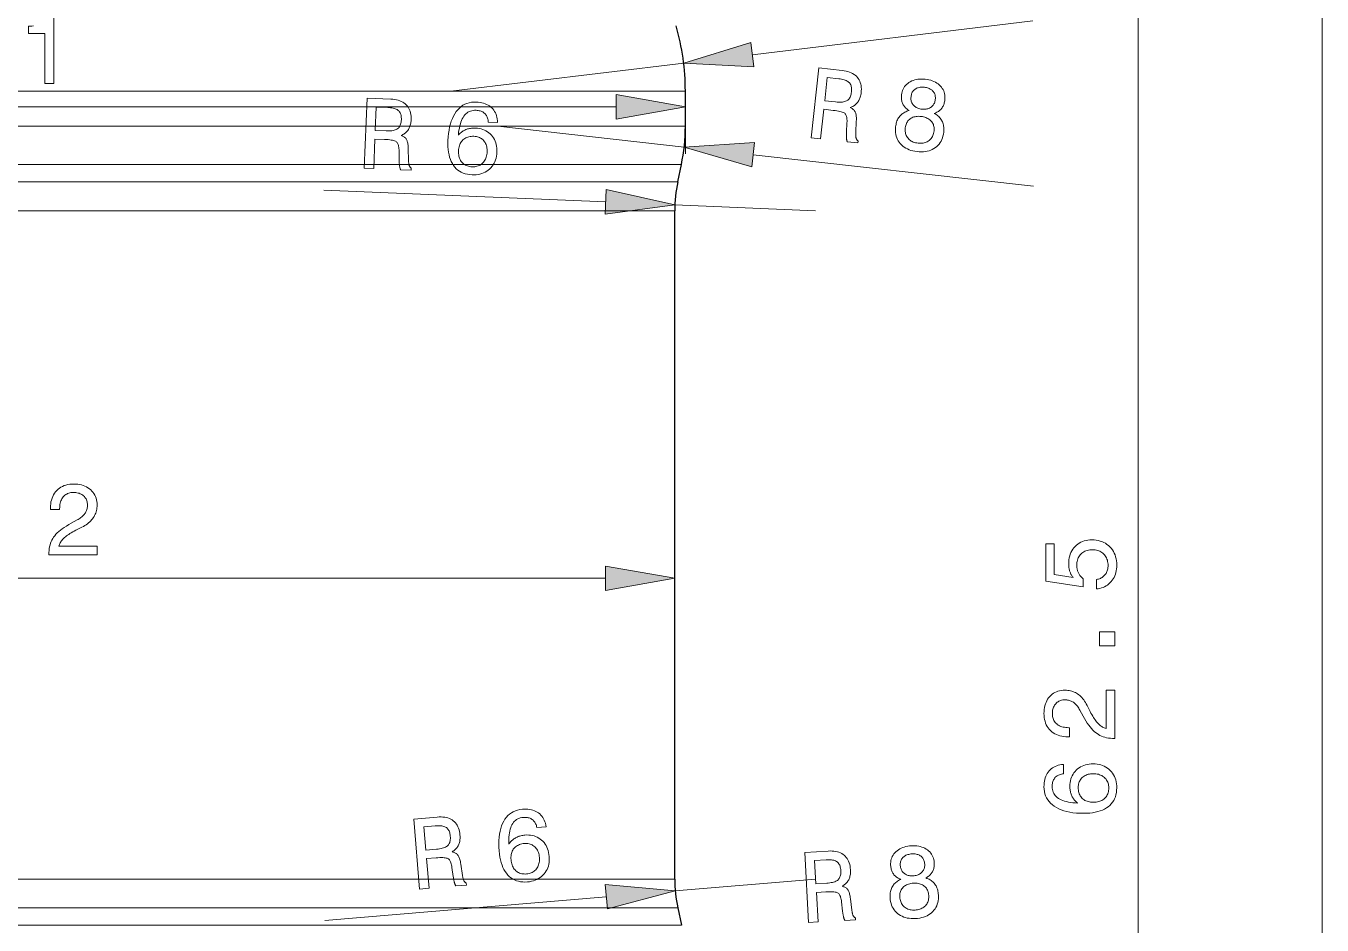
# Model space of a CAD drawing. Extents: x 0 to 297, y 0 to 532.
# Drawn here: x 120.7 to 176, y 147.3 to 185.7 of the extents above; entities that cross this region are included whole.
import ezdxf

# ---------------------------------------------------------------- set-up
doc = ezdxf.new("R2010")
doc.units = 0

msp = doc.modelspace()

# ---------------------------------------------------------------- linework, layer by layer
at = {"color": 7, "lineweight": 13}
for p, q in [((176.049, 129.662), (176.049, 274.247)), ((168.203, 129.662), (168.203, 186.247)), ((148.884, 182.908), (98.51, 182.908)), ((83.739, 182.234), (145.93, 182.234)), ((148.884, 181.408), (98.51, 181.408)), ((148.715, 179.77), (98.591, 179.77)), ((148.561, 179.036), (98.665, 179.036)), ((148.434, 177.808), (98.725, 177.808)), ((84.189, 162.132), (145.48, 162.132)), ((148.434, 149.308), (98.725, 149.308)), ((148.561, 148.079), (98.665, 148.079)), ((148.715, 147.345), (98.591, 147.345))]:
    msp.add_line(p, q, dxfattribs=at)
at = {"color": 7, "lineweight": 13, "ltscale": 0.301139}
for p, q in [((151.745, 184.459), (163.704, 185.902)), ((151.771, 180.19), (163.742, 178.851)), ((145.488, 178.183), (133.453, 178.689)), ((145.512, 148.553), (133.509, 147.537))]:
    msp.add_line(p, q, dxfattribs=at)
at = {"color": 7, "lineweight": 13, "ltscale": 0.25}
msp.add_line((138.884, 182.908), (148.812, 184.105), dxfattribs=at)
at = {"color": 7, "lineweight": 13, "ltscale": 0.066847}
msp.add_line((148.884, 182.908), (148.884, 180.234), dxfattribs=at)
at = {"color": 7, "lineweight": 30, "ltscale": 0.0375}
msp.add_line((148.884, 181.408), (148.884, 182.908), dxfattribs=at)
at = {"color": 7, "lineweight": 13, "ltscale": 0.2}
msp.add_line((140.884, 181.408), (148.835, 180.519), dxfattribs=at)
at = {"color": 7, "lineweight": 30, "ltscale": 0.01875}
for p, q in [((148.561, 179.036), (148.715, 179.77)), ((148.561, 148.079), (148.715, 147.345))]:
    msp.add_line(p, q, dxfattribs=at)
at = {"color": 7, "lineweight": 30}
msp.add_line((148.434, 149.308), (148.434, 177.808), dxfattribs=at)
at = {"color": 7, "lineweight": 13, "ltscale": 0.15}
for p, q in [((154.434, 177.808), (148.439, 178.059)), ((154.434, 149.308), (148.456, 148.802))]:
    msp.add_line(p, q, dxfattribs=at)
at = {"color": 7, "lineweight": 13}
msp.add_lwpolyline([(121.945, 186.253), (121.945, 183.234), (121.553, 183.234), (121.553, 185.367), (120.853, 185.367), (120.853, 185.673), (120.928, 185.676), (120.999, 185.681), (121.066, 185.688)], dxfattribs=at)
for points in [[(151.683, 184.976), (148.812, 184.105), (151.808, 183.942)], [(154.25, 180.919), (154.583, 183.896), (155.578, 183.785), (155.664, 183.773), (155.745, 183.758), (155.821, 183.738), (155.893, 183.715), (155.96, 183.687), (156.022, 183.656), (156.08, 183.621), (156.133, 183.583), (156.181, 183.54), (156.224, 183.493), (156.263, 183.443), (156.297, 183.389), (156.325, 183.332), (156.349, 183.272), (156.367, 183.208), (156.381, 183.14), (156.389, 183.069), (156.393, 182.995), (156.391, 182.917), (156.384, 182.836), (156.378, 182.788), (156.37, 182.741), (156.36, 182.696), (156.348, 182.654), (156.334, 182.612), (156.319, 182.573), (156.301, 182.535), (156.282, 182.499), (156.261, 182.465), (156.238, 182.432), (156.214, 182.401), (156.187, 182.372), (156.159, 182.345), (156.13, 182.32), (156.098, 182.296), (156.065, 182.274), (156.03, 182.254), (155.993, 182.236), (155.955, 182.22), (155.915, 182.205), (155.945, 182.191), (155.974, 182.176), (156.001, 182.16), (156.025, 182.142), (156.048, 182.124), (156.069, 182.105), (156.087, 182.085), (156.104, 182.064), (156.119, 182.042), (156.132, 182.019), (156.143, 181.993), (156.152, 181.965), (156.161, 181.933), (156.167, 181.899), (156.173, 181.861), (156.177, 181.819), (156.179, 181.775), (156.18, 181.727), (156.18, 181.676), (156.178, 181.622), (156.156, 181.135), (156.155, 181.104), (156.154, 181.074), (156.154, 181.047), (156.155, 181.021), (156.156, 180.997), (156.157, 180.974), (156.16, 180.953), (156.162, 180.934), (156.166, 180.916), (156.17, 180.9), (156.174, 180.885), (156.18, 180.87), (156.186, 180.856), (156.193, 180.843), (156.2, 180.831), (156.209, 180.819), (156.218, 180.808), (156.228, 180.797), (156.238, 180.788), (156.25, 180.778), (156.24, 180.697), (155.79, 180.747), (155.785, 180.758), (155.781, 180.769), (155.777, 180.782), (155.773, 180.796), (155.77, 180.81), (155.767, 180.826), (155.764, 180.842), (155.762, 180.859), (155.76, 180.878), (155.758, 180.897), (155.756, 180.917), (155.755, 180.939), (155.755, 180.962), (155.754, 180.986), (155.754, 181.012), (155.754, 181.039), (155.754, 181.067), (155.755, 181.097), (155.756, 181.128), (155.758, 181.16), (155.78, 181.548), (155.782, 181.604), (155.782, 181.657), (155.78, 181.706), (155.775, 181.751), (155.768, 181.792), (155.76, 181.83), (155.749, 181.863), (155.736, 181.893), (155.72, 181.919), (155.703, 181.94), (155.681, 181.96), (155.653, 181.978), (155.618, 181.995), (155.577, 182.011), (155.53, 182.027), (155.476, 182.041), (155.416, 182.054), (155.35, 182.065), (155.277, 182.076), (155.197, 182.086), (154.789, 182.132), (154.648, 180.875)], [(155.426, 183.433), (154.94, 183.487), (154.829, 182.496), (155.288, 182.445), (155.356, 182.439), (155.42, 182.435), (155.48, 182.434), (155.536, 182.436), (155.589, 182.441), (155.637, 182.448), (155.681, 182.458), (155.721, 182.471), (155.757, 182.487), (155.789, 182.506), (155.818, 182.527), (155.845, 182.552), (155.869, 182.581), (155.891, 182.612), (155.91, 182.647), (155.927, 182.686), (155.942, 182.728), (155.954, 182.773), (155.963, 182.822), (155.971, 182.874), (155.975, 182.925), (155.976, 182.974), (155.974, 183.02), (155.97, 183.063), (155.962, 183.104), (155.951, 183.142), (155.937, 183.177), (155.92, 183.21), (155.9, 183.24), (155.877, 183.267), (155.85, 183.292), (155.819, 183.315), (155.784, 183.336), (155.745, 183.356), (155.702, 183.373), (155.655, 183.389), (155.604, 183.403), (155.549, 183.415), (155.49, 183.425)], [(158.43, 182.077), (158.394, 182.1), (158.359, 182.124), (158.327, 182.149), (158.297, 182.175), (158.269, 182.202), (158.244, 182.231), (158.22, 182.26), (158.199, 182.291), (158.179, 182.322), (158.162, 182.355), (158.147, 182.389), (158.134, 182.424), (158.123, 182.46), (158.114, 182.497), (158.107, 182.536), (158.103, 182.576), (158.1, 182.617), (158.1, 182.659), (158.102, 182.702), (158.106, 182.747), (158.116, 182.814), (158.131, 182.877), (158.151, 182.938), (158.175, 182.995), (158.205, 183.05), (158.239, 183.101), (158.278, 183.149), (158.322, 183.193), (158.371, 183.235), (158.425, 183.274), (158.482, 183.308), (158.542, 183.338), (158.605, 183.364), (158.67, 183.385), (158.738, 183.401), (158.809, 183.412), (158.882, 183.419), (158.958, 183.422), (159.037, 183.419), (159.118, 183.412), (159.199, 183.401), (159.277, 183.386), (159.35, 183.367), (159.42, 183.344), (159.487, 183.317), (159.55, 183.286), (159.609, 183.252), (159.664, 183.213), (159.716, 183.17), (159.764, 183.124), (159.807, 183.074), (159.845, 183.023), (159.878, 182.97), (159.905, 182.914), (159.927, 182.857), (159.944, 182.798), (159.955, 182.736), (159.961, 182.673), (159.961, 182.608), (159.956, 182.54), (159.95, 182.495), (159.942, 182.452), (159.933, 182.411), (159.922, 182.371), (159.908, 182.333), (159.894, 182.296), (159.877, 182.262), (159.859, 182.229), (159.839, 182.197), (159.817, 182.168), (159.793, 182.14), (159.768, 182.113), (159.74, 182.088), (159.711, 182.065), (159.679, 182.043), (159.646, 182.023), (159.611, 182.004), (159.574, 181.987), (159.535, 181.972), (159.494, 181.958), (159.54, 181.933), (159.583, 181.906), (159.623, 181.878), (159.661, 181.848), (159.696, 181.817), (159.729, 181.783), (159.759, 181.749), (159.786, 181.712), (159.81, 181.673), (159.832, 181.633), (159.852, 181.592), (159.868, 181.549), (159.882, 181.504), (159.894, 181.458), (159.902, 181.411), (159.908, 181.362), (159.911, 181.312), (159.912, 181.26), (159.91, 181.207), (159.905, 181.152), (159.893, 181.068), (159.875, 180.989), (159.853, 180.913), (159.825, 180.841), (159.792, 180.774), (159.754, 180.711), (159.711, 180.651), (159.663, 180.596), (159.609, 180.545), (159.551, 180.498), (159.488, 180.456), (159.421, 180.419), (159.352, 180.388), (159.279, 180.363), (159.203, 180.343), (159.124, 180.329), (159.041, 180.32), (158.955, 180.316), (158.866, 180.319), (158.773, 180.326), (158.681, 180.339), (158.593, 180.357), (158.51, 180.379), (158.432, 180.406), (158.357, 180.438), (158.288, 180.474), (158.222, 180.515), (158.162, 180.56), (158.105, 180.611), (158.054, 180.666), (158.007, 180.724), (157.966, 180.786), (157.931, 180.85), (157.903, 180.918), (157.88, 180.988), (157.863, 181.061), (157.851, 181.137), (157.846, 181.216), (157.847, 181.297), (157.854, 181.382), (157.861, 181.436), (157.871, 181.488), (157.883, 181.539), (157.897, 181.587), (157.913, 181.633), (157.932, 181.678), (157.953, 181.72), (157.977, 181.76), (158.002, 181.799), (158.031, 181.835), (158.061, 181.869), (158.093, 181.901), (158.128, 181.931), (158.164, 181.958), (158.203, 181.984), (158.244, 182.007), (158.288, 182.028), (158.333, 182.046), (158.38, 182.063)], [(158.511, 182.668), (158.508, 182.626), (158.507, 182.585), (158.51, 182.546), (158.516, 182.508), (158.525, 182.471), (158.536, 182.436), (158.551, 182.402), (158.569, 182.37), (158.59, 182.338), (158.614, 182.309), (158.64, 182.281), (158.669, 182.255), (158.7, 182.232), (158.733, 182.211), (158.768, 182.193), (158.805, 182.177), (158.844, 182.163), (158.886, 182.152), (158.93, 182.143), (158.975, 182.137), (159.022, 182.133), (159.067, 182.132), (159.11, 182.133), (159.152, 182.138), (159.192, 182.145), (159.23, 182.155), (159.267, 182.168), (159.302, 182.184), (159.336, 182.203), (159.368, 182.224), (159.398, 182.248), (159.425, 182.274), (159.45, 182.302), (159.472, 182.331), (159.491, 182.363), (159.508, 182.397), (159.522, 182.433), (159.533, 182.47), (159.542, 182.51), (159.548, 182.552), (159.551, 182.594), (159.552, 182.634), (159.549, 182.673), (159.543, 182.711), (159.535, 182.747), (159.523, 182.781), (159.509, 182.814), (159.491, 182.845), (159.471, 182.875), (159.447, 182.904), (159.421, 182.93), (159.393, 182.954), (159.362, 182.977), (159.329, 182.996), (159.293, 183.014), (159.255, 183.029), (159.215, 183.043), (159.172, 183.054), (159.127, 183.062), (159.08, 183.069), (159.032, 183.073), (158.987, 183.074), (158.943, 183.073), (158.901, 183.069), (158.861, 183.062), (158.823, 183.053), (158.786, 183.041), (158.751, 183.026), (158.718, 183.009), (158.687, 182.989), (158.658, 182.966), (158.631, 182.942), (158.607, 182.915), (158.586, 182.886), (158.567, 182.855), (158.55, 182.822), (158.537, 182.787), (158.526, 182.749), (158.517, 182.71)], [(135.186, 179.617), (135.312, 182.61), (136.312, 182.568), (136.399, 182.562), (136.481, 182.552), (136.558, 182.538), (136.631, 182.52), (136.7, 182.497), (136.764, 182.47), (136.824, 182.439), (136.879, 182.404), (136.931, 182.365), (136.977, 182.322), (137.019, 182.274), (137.057, 182.223), (137.089, 182.168), (137.117, 182.109), (137.14, 182.046), (137.158, 181.98), (137.171, 181.91), (137.18, 181.836), (137.183, 181.758), (137.182, 181.677), (137.179, 181.628), (137.174, 181.581), (137.167, 181.536), (137.159, 181.492), (137.148, 181.45), (137.135, 181.41), (137.12, 181.371), (137.104, 181.334), (137.085, 181.298), (137.065, 181.264), (137.042, 181.231), (137.018, 181.201), (136.992, 181.172), (136.964, 181.144), (136.934, 181.118), (136.903, 181.094), (136.869, 181.072), (136.834, 181.051), (136.797, 181.032), (136.758, 181.015), (136.789, 181.003), (136.819, 180.99), (136.847, 180.976), (136.872, 180.96), (136.896, 180.944), (136.918, 180.926), (136.938, 180.907), (136.956, 180.887), (136.973, 180.866), (136.987, 180.844), (137, 180.82), (137.011, 180.792), (137.022, 180.761), (137.031, 180.727), (137.039, 180.689), (137.046, 180.648), (137.052, 180.604), (137.056, 180.557), (137.059, 180.506), (137.061, 180.452), (137.072, 179.964), (137.073, 179.933), (137.075, 179.904), (137.077, 179.876), (137.079, 179.85), (137.082, 179.826), (137.085, 179.804), (137.089, 179.783), (137.093, 179.764), (137.098, 179.746), (137.103, 179.73), (137.108, 179.716), (137.115, 179.702), (137.122, 179.689), (137.129, 179.676), (137.138, 179.664), (137.147, 179.653), (137.157, 179.642), (137.167, 179.632), (137.179, 179.623), (137.191, 179.615), (137.187, 179.533), (136.734, 179.552), (136.729, 179.562), (136.724, 179.574), (136.719, 179.586), (136.714, 179.599), (136.71, 179.613), (136.706, 179.629), (136.702, 179.645), (136.699, 179.662), (136.695, 179.68), (136.692, 179.699), (136.689, 179.719), (136.687, 179.741), (136.684, 179.764), (136.682, 179.788), (136.68, 179.814), (136.678, 179.84), (136.677, 179.869), (136.675, 179.898), (136.674, 179.929), (136.674, 179.962), (136.669, 180.35), (136.667, 180.407), (136.663, 180.459), (136.657, 180.508), (136.65, 180.553), (136.64, 180.593), (136.629, 180.63), (136.616, 180.663), (136.601, 180.691), (136.584, 180.716), (136.565, 180.736), (136.542, 180.754), (136.512, 180.77), (136.477, 180.785), (136.435, 180.798), (136.386, 180.81), (136.332, 180.82), (136.271, 180.829), (136.204, 180.837), (136.13, 180.842), (136.05, 180.846), (135.639, 180.864), (135.586, 179.6)], [(145.93, 181.713), (148.884, 182.234), (145.93, 182.755)], [(136.185, 182.206), (135.697, 182.227), (135.655, 181.23), (136.116, 181.211), (136.184, 181.209), (136.249, 181.21), (136.309, 181.213), (136.364, 181.219), (136.416, 181.227), (136.463, 181.238), (136.507, 181.251), (136.546, 181.267), (136.581, 181.285), (136.612, 181.306), (136.639, 181.33), (136.664, 181.357), (136.686, 181.386), (136.706, 181.42), (136.723, 181.456), (136.737, 181.496), (136.748, 181.538), (136.757, 181.584), (136.763, 181.633), (136.767, 181.686), (136.768, 181.737), (136.766, 181.786), (136.761, 181.832), (136.753, 181.875), (136.742, 181.915), (136.729, 181.952), (136.712, 181.986), (136.693, 182.018), (136.671, 182.046), (136.646, 182.072), (136.618, 182.095), (136.585, 182.116), (136.549, 182.134), (136.509, 182.151), (136.465, 182.166), (136.417, 182.178), (136.365, 182.188), (136.309, 182.196), (136.249, 182.202)], [(140.871, 181.568), (140.475, 181.585), (140.471, 181.631), (140.465, 181.675), (140.456, 181.716), (140.445, 181.756), (140.432, 181.793), (140.416, 181.829), (140.397, 181.862), (140.377, 181.893), (140.353, 181.922), (140.328, 181.949), (140.3, 181.973), (140.27, 181.996), (140.238, 182.016), (140.204, 182.033), (140.167, 182.048), (140.128, 182.061), (140.087, 182.071), (140.044, 182.079), (139.999, 182.085), (139.952, 182.088), (139.888, 182.088), (139.826, 182.082), (139.768, 182.071), (139.712, 182.055), (139.659, 182.033), (139.609, 182.005), (139.562, 181.972), (139.517, 181.933), (139.476, 181.889), (139.437, 181.84), (139.401, 181.784), (139.368, 181.723), (139.337, 181.657), (139.31, 181.584), (139.284, 181.506), (139.262, 181.423), (139.242, 181.333), (139.225, 181.238), (139.21, 181.137), (139.198, 181.031), (139.226, 181.061), (139.254, 181.09), (139.283, 181.118), (139.313, 181.143), (139.345, 181.168), (139.377, 181.19), (139.411, 181.211), (139.445, 181.23), (139.481, 181.248), (139.517, 181.264), (139.555, 181.279), (139.593, 181.292), (139.632, 181.303), (139.672, 181.312), (139.713, 181.319), (139.755, 181.325), (139.797, 181.329), (139.84, 181.332), (139.884, 181.332), (139.929, 181.331), (140.012, 181.325), (140.092, 181.314), (140.168, 181.297), (140.241, 181.275), (140.311, 181.247), (140.377, 181.214), (140.44, 181.176), (140.5, 181.133), (140.555, 181.084), (140.608, 181.03), (140.656, 180.971), (140.699, 180.91), (140.736, 180.845), (140.767, 180.777), (140.794, 180.705), (140.815, 180.63), (140.83, 180.553), (140.84, 180.471), (140.844, 180.387), (140.843, 180.299), (140.837, 180.212), (140.825, 180.128), (140.807, 180.047), (140.784, 179.971), (140.756, 179.897), (140.722, 179.828), (140.683, 179.762), (140.638, 179.699), (140.587, 179.641), (140.531, 179.585), (140.471, 179.535), (140.408, 179.49), (140.341, 179.451), (140.271, 179.417), (140.198, 179.39), (140.122, 179.368), (140.042, 179.352), (139.959, 179.341), (139.873, 179.336), (139.784, 179.337), (139.681, 179.345), (139.583, 179.36), (139.491, 179.382), (139.404, 179.412), (139.322, 179.448), (139.246, 179.491), (139.175, 179.542), (139.109, 179.599), (139.048, 179.664), (138.992, 179.735), (138.942, 179.814), (138.898, 179.898), (138.86, 179.989), (138.827, 180.086), (138.801, 180.189), (138.78, 180.299), (138.765, 180.414), (138.756, 180.536), (138.753, 180.664), (138.756, 180.798), (138.766, 180.955), (138.781, 181.105), (138.802, 181.247), (138.828, 181.382), (138.861, 181.509), (138.898, 181.629), (138.942, 181.741), (138.991, 181.845), (139.046, 181.942), (139.107, 182.032), (139.172, 182.113), (139.242, 182.185), (139.316, 182.248), (139.395, 182.303), (139.478, 182.348), (139.566, 182.384), (139.658, 182.411), (139.754, 182.429), (139.855, 182.438), (139.96, 182.438), (140.044, 182.432), (140.124, 182.422), (140.2, 182.408), (140.272, 182.39), (140.34, 182.368), (140.405, 182.341), (140.466, 182.31), (140.523, 182.275), (140.577, 182.236), (140.626, 182.193), (140.672, 182.145), (140.712, 182.095), (140.748, 182.041), (140.78, 181.984), (140.807, 181.923), (140.829, 181.859), (140.846, 181.791), (140.859, 181.72), (140.867, 181.646)], [(158.267, 181.344), (158.263, 181.29), (158.262, 181.239), (158.265, 181.189), (158.271, 181.141), (158.281, 181.095), (158.295, 181.051), (158.311, 181.009), (158.332, 180.969), (158.356, 180.931), (158.384, 180.895), (158.414, 180.861), (158.448, 180.83), (158.484, 180.802), (158.523, 180.777), (158.564, 180.755), (158.609, 180.735), (158.656, 180.719), (158.706, 180.705), (158.758, 180.694), (158.813, 180.687), (158.869, 180.682), (158.923, 180.681), (158.975, 180.683), (159.025, 180.689), (159.072, 180.698), (159.118, 180.71), (159.162, 180.726), (159.203, 180.746), (159.243, 180.768), (159.28, 180.795), (159.315, 180.824), (159.347, 180.856), (159.376, 180.89), (159.402, 180.928), (159.425, 180.968), (159.444, 181.01), (159.461, 181.055), (159.475, 181.103), (159.485, 181.154), (159.493, 181.207), (159.497, 181.257), (159.497, 181.305), (159.494, 181.351), (159.488, 181.396), (159.477, 181.438), (159.464, 181.479), (159.447, 181.519), (159.426, 181.556), (159.402, 181.592), (159.374, 181.626), (159.344, 181.658), (159.31, 181.687), (159.274, 181.714), (159.234, 181.738), (159.192, 181.759), (159.148, 181.777), (159.1, 181.793), (159.05, 181.806), (158.996, 181.817), (158.94, 181.824), (158.885, 181.829), (158.831, 181.831), (158.779, 181.829), (158.729, 181.824), (158.682, 181.816), (158.636, 181.805), (158.593, 181.79), (158.552, 181.772), (158.513, 181.751), (158.476, 181.727), (158.441, 181.7), (158.41, 181.67), (158.381, 181.638), (158.356, 181.603), (158.334, 181.566), (158.314, 181.527), (158.298, 181.485), (158.285, 181.44), (158.274, 181.393)], [(140.426, 180.313), (140.427, 180.37), (140.424, 180.425), (140.418, 180.478), (140.409, 180.529), (140.396, 180.578), (140.38, 180.624), (140.361, 180.668), (140.339, 180.71), (140.313, 180.749), (140.283, 180.787), (140.251, 180.822), (140.217, 180.853), (140.181, 180.881), (140.142, 180.905), (140.101, 180.926), (140.059, 180.943), (140.013, 180.958), (139.966, 180.968), (139.917, 180.976), (139.865, 180.98), (139.807, 180.98), (139.752, 180.977), (139.699, 180.971), (139.649, 180.961), (139.6, 180.947), (139.555, 180.93), (139.511, 180.91), (139.47, 180.885), (139.432, 180.858), (139.396, 180.826), (139.362, 180.792), (139.332, 180.755), (139.305, 180.715), (139.282, 180.672), (139.261, 180.627), (139.244, 180.579), (139.23, 180.528), (139.22, 180.474), (139.212, 180.418), (139.208, 180.359), (139.207, 180.3), (139.21, 180.244), (139.216, 180.189), (139.225, 180.137), (139.238, 180.088), (139.254, 180.04), (139.274, 179.995), (139.297, 179.953), (139.324, 179.912), (139.354, 179.874), (139.386, 179.839), (139.422, 179.808), (139.459, 179.779), (139.5, 179.755), (139.543, 179.733), (139.588, 179.716), (139.636, 179.701), (139.686, 179.69), (139.738, 179.683), (139.794, 179.679), (139.847, 179.678), (139.898, 179.682), (139.947, 179.689), (139.994, 179.699), (140.04, 179.714), (140.083, 179.732), (140.125, 179.754), (140.165, 179.78), (140.202, 179.809), (140.238, 179.842), (140.272, 179.879), (140.302, 179.917), (140.329, 179.958), (140.352, 180.002), (140.373, 180.048), (140.39, 180.096), (140.404, 180.146), (140.414, 180.199), (140.422, 180.255)], [(151.829, 180.708), (148.835, 180.519), (151.713, 179.672)], [(145.466, 177.663), (148.439, 178.059), (145.509, 178.704)], [(121.725, 163.132), (121.725, 163.145), (121.727, 163.232), (121.734, 163.317), (121.744, 163.398), (121.758, 163.477), (121.777, 163.553), (121.8, 163.626), (121.826, 163.696), (121.857, 163.763), (121.893, 163.827), (121.932, 163.888), (121.977, 163.947), (122.028, 164.007), (122.086, 164.066), (122.15, 164.126), (122.222, 164.185), (122.3, 164.244), (122.384, 164.303), (122.476, 164.362), (122.574, 164.42), (122.678, 164.479), (122.933, 164.618), (122.978, 164.643), (123.02, 164.669), (123.06, 164.696), (123.097, 164.723), (123.132, 164.75), (123.164, 164.778), (123.194, 164.807), (123.221, 164.837), (123.246, 164.867), (123.268, 164.898), (123.289, 164.929), (123.306, 164.962), (123.322, 164.995), (123.336, 165.03), (123.348, 165.066), (123.357, 165.103), (123.364, 165.141), (123.37, 165.18), (123.373, 165.22), (123.374, 165.261), (123.372, 165.308), (123.367, 165.353), (123.359, 165.396), (123.348, 165.437), (123.333, 165.477), (123.315, 165.514), (123.294, 165.55), (123.269, 165.584), (123.242, 165.616), (123.211, 165.646), (123.177, 165.674), (123.141, 165.699), (123.103, 165.721), (123.062, 165.74), (123.019, 165.756), (122.975, 165.769), (122.928, 165.779), (122.878, 165.787), (122.827, 165.791), (122.773, 165.792), (122.72, 165.791), (122.669, 165.785), (122.62, 165.776), (122.574, 165.763), (122.53, 165.746), (122.488, 165.726), (122.449, 165.702), (122.411, 165.674), (122.377, 165.642), (122.344, 165.607), (122.314, 165.568), (122.287, 165.527), (122.264, 165.483), (122.243, 165.436), (122.226, 165.387), (122.212, 165.334), (122.201, 165.279), (122.193, 165.221), (122.189, 165.16), (122.187, 165.097), (122.187, 165.061), (121.795, 165.061), (121.795, 165.122), (121.798, 165.215), (121.806, 165.304), (121.819, 165.389), (121.838, 165.47), (121.862, 165.547), (121.892, 165.62), (121.927, 165.69), (121.968, 165.755), (122.013, 165.816), (122.065, 165.874), (122.121, 165.926), (122.18, 165.973), (122.244, 166.015), (122.311, 166.051), (122.382, 166.082), (122.458, 166.107), (122.536, 166.126), (122.619, 166.14), (122.706, 166.148), (122.796, 166.151), (122.883, 166.148), (122.967, 166.141), (123.047, 166.129), (123.123, 166.111), (123.197, 166.089), (123.266, 166.062), (123.333, 166.03), (123.396, 165.993), (123.456, 165.951), (123.512, 165.904), (123.564, 165.853), (123.61, 165.799), (123.651, 165.742), (123.687, 165.682), (123.717, 165.619), (123.741, 165.553), (123.76, 165.483), (123.774, 165.411), (123.782, 165.336), (123.785, 165.257), (123.783, 165.196), (123.779, 165.136), (123.771, 165.078), (123.759, 165.021), (123.745, 164.966), (123.727, 164.913), (123.706, 164.861), (123.682, 164.81), (123.655, 164.761), (123.625, 164.714), (123.591, 164.668), (123.554, 164.623), (123.513, 164.58), (123.47, 164.538), (123.422, 164.497), (123.372, 164.457), (123.318, 164.418), (123.26, 164.381), (123.2, 164.345), (123.136, 164.31), (122.883, 164.182), (122.813, 164.145), (122.747, 164.108), (122.685, 164.072), (122.627, 164.037), (122.573, 164.003), (122.523, 163.97), (122.478, 163.937), (122.436, 163.905), (122.399, 163.873), (122.365, 163.842), (122.335, 163.812), (122.307, 163.78), (122.28, 163.748), (122.256, 163.715), (122.235, 163.682), (122.215, 163.647), (122.197, 163.612), (122.182, 163.577), (122.169, 163.54), (122.157, 163.503), (123.785, 163.503), (123.785, 163.132)], [(166.42, 161.68), (166.42, 162.081), (166.466, 162.089), (166.51, 162.1), (166.552, 162.113), (166.591, 162.129), (166.629, 162.147), (166.664, 162.168), (166.698, 162.191), (166.729, 162.217), (166.759, 162.245), (166.786, 162.276), (166.811, 162.308), (166.834, 162.343), (166.853, 162.379), (166.871, 162.417), (166.885, 162.457), (166.897, 162.498), (166.906, 162.541), (166.913, 162.586), (166.917, 162.633), (166.918, 162.682), (166.916, 162.741), (166.911, 162.797), (166.901, 162.852), (166.889, 162.904), (166.872, 162.954), (166.852, 163.001), (166.828, 163.046), (166.801, 163.088), (166.769, 163.129), (166.735, 163.166), (166.697, 163.201), (166.657, 163.233), (166.614, 163.26), (166.569, 163.284), (166.522, 163.304), (166.473, 163.321), (166.421, 163.333), (166.367, 163.343), (166.31, 163.348), (166.252, 163.35), (166.192, 163.348), (166.134, 163.343), (166.08, 163.334), (166.027, 163.321), (165.977, 163.305), (165.93, 163.285), (165.885, 163.261), (165.842, 163.234), (165.802, 163.203), (165.765, 163.169), (165.73, 163.131), (165.699, 163.091), (165.672, 163.049), (165.649, 163.004), (165.629, 162.956), (165.612, 162.906), (165.6, 162.854), (165.591, 162.799), (165.585, 162.741), (165.583, 162.682), (165.584, 162.647), (165.586, 162.613), (165.59, 162.579), (165.595, 162.546), (165.601, 162.514), (165.608, 162.483), (165.618, 162.452), (165.628, 162.421), (165.64, 162.391), (165.653, 162.362), (165.668, 162.334), (165.684, 162.306), (165.701, 162.279), (165.719, 162.253), (165.739, 162.227), (165.761, 162.202), (165.783, 162.178), (165.808, 162.155), (165.833, 162.132), (165.86, 162.11), (165.86, 161.767), (164.27, 162.003), (164.27, 163.605), (164.624, 163.605), (164.624, 162.292), (165.432, 162.171), (165.413, 162.193), (165.396, 162.216), (165.379, 162.239), (165.363, 162.264), (165.348, 162.289), (165.334, 162.314), (165.321, 162.341), (165.309, 162.368), (165.298, 162.397), (165.287, 162.425), (165.278, 162.455), (165.269, 162.485), (165.262, 162.516), (165.256, 162.547), (165.25, 162.579), (165.246, 162.611), (165.242, 162.643), (165.24, 162.677), (165.238, 162.711), (165.238, 162.745), (165.24, 162.835), (165.249, 162.922), (165.262, 163.006), (165.282, 163.085), (165.306, 163.161), (165.336, 163.234), (165.372, 163.303), (165.413, 163.368), (165.46, 163.43), (165.512, 163.488), (165.568, 163.541), (165.628, 163.589), (165.692, 163.632), (165.758, 163.668), (165.829, 163.699), (165.902, 163.724), (165.979, 163.744), (166.06, 163.758), (166.143, 163.767), (166.231, 163.769), (166.323, 163.766), (166.412, 163.757), (166.498, 163.743), (166.58, 163.722), (166.658, 163.695), (166.733, 163.662), (166.804, 163.623), (166.872, 163.579), (166.936, 163.528), (166.996, 163.471), (167.052, 163.41), (167.101, 163.345), (167.145, 163.276), (167.184, 163.204), (167.216, 163.128), (167.242, 163.048), (167.263, 162.965), (167.277, 162.878), (167.286, 162.788), (167.289, 162.694), (167.287, 162.611), (167.279, 162.531), (167.267, 162.453), (167.251, 162.378), (167.229, 162.307), (167.203, 162.238), (167.172, 162.172), (167.136, 162.109), (167.095, 162.048), (167.05, 161.991), (167, 161.938), (166.948, 161.889), (166.893, 161.846), (166.834, 161.807), (166.773, 161.774), (166.708, 161.745), (166.641, 161.721), (166.57, 161.703), (166.497, 161.689)], [(145.48, 161.611), (148.434, 162.132), (145.48, 162.653)], [(167.203, 159.254), (166.56, 159.254), (166.56, 159.85), (167.203, 159.85)], [(167.203, 155.301), (167.19, 155.301), (167.102, 155.303), (167.018, 155.309), (166.936, 155.319), (166.857, 155.334), (166.782, 155.352), (166.709, 155.375), (166.639, 155.402), (166.572, 155.433), (166.508, 155.468), (166.447, 155.507), (166.387, 155.552), (166.328, 155.603), (166.268, 155.661), (166.209, 155.726), (166.15, 155.797), (166.091, 155.875), (166.032, 155.96), (165.973, 156.051), (165.914, 156.149), (165.855, 156.254), (165.716, 156.509), (165.691, 156.553), (165.665, 156.596), (165.639, 156.635), (165.612, 156.673), (165.584, 156.707), (165.556, 156.74), (165.527, 156.769), (165.498, 156.797), (165.468, 156.822), (165.437, 156.844), (165.405, 156.864), (165.373, 156.882), (165.339, 156.898), (165.304, 156.911), (165.269, 156.923), (165.232, 156.932), (165.194, 156.94), (165.155, 156.945), (165.114, 156.948), (165.073, 156.949), (165.027, 156.948), (164.982, 156.943), (164.939, 156.935), (164.897, 156.923), (164.858, 156.908), (164.82, 156.891), (164.785, 156.869), (164.751, 156.845), (164.719, 156.817), (164.689, 156.786), (164.661, 156.752), (164.636, 156.716), (164.614, 156.678), (164.595, 156.638), (164.579, 156.595), (164.565, 156.55), (164.555, 156.503), (164.548, 156.454), (164.543, 156.402), (164.542, 156.348), (164.544, 156.295), (164.549, 156.244), (164.559, 156.196), (164.572, 156.149), (164.588, 156.105), (164.609, 156.063), (164.633, 156.024), (164.661, 155.987), (164.692, 155.952), (164.728, 155.919), (164.766, 155.89), (164.807, 155.863), (164.851, 155.839), (164.898, 155.819), (164.948, 155.802), (165, 155.788), (165.055, 155.777), (165.113, 155.769), (165.174, 155.764), (165.238, 155.762), (165.274, 155.762), (165.274, 155.37), (165.212, 155.37), (165.12, 155.373), (165.031, 155.381), (164.946, 155.395), (164.864, 155.413), (164.787, 155.438), (164.714, 155.467), (164.645, 155.503), (164.58, 155.543), (164.518, 155.589), (164.461, 155.64), (164.408, 155.696), (164.361, 155.756), (164.319, 155.819), (164.283, 155.887), (164.253, 155.958), (164.228, 156.033), (164.209, 156.112), (164.195, 156.195), (164.186, 156.281), (164.184, 156.372), (164.186, 156.459), (164.193, 156.542), (164.206, 156.622), (164.223, 156.699), (164.245, 156.772), (164.272, 156.842), (164.304, 156.908), (164.341, 156.971), (164.383, 157.031), (164.43, 157.087), (164.481, 157.139), (164.535, 157.186), (164.592, 157.227), (164.652, 157.262), (164.715, 157.292), (164.782, 157.317), (164.851, 157.336), (164.923, 157.35), (164.999, 157.358), (165.077, 157.36), (165.139, 157.359), (165.198, 157.354), (165.257, 157.346), (165.313, 157.335), (165.368, 157.32), (165.422, 157.303), (165.474, 157.282), (165.524, 157.258), (165.573, 157.231), (165.62, 157.2), (165.666, 157.166), (165.711, 157.129), (165.755, 157.089), (165.797, 157.045), (165.838, 156.998), (165.878, 156.947), (165.916, 156.893), (165.953, 156.836), (165.989, 156.775), (166.024, 156.711), (166.153, 156.458), (166.19, 156.388), (166.226, 156.322), (166.262, 156.26), (166.297, 156.202), (166.331, 156.148), (166.365, 156.099), (166.398, 156.053), (166.43, 156.012), (166.461, 155.974), (166.492, 155.941), (166.523, 155.91), (166.554, 155.882), (166.586, 155.856), (166.619, 155.832), (166.653, 155.81), (166.687, 155.79), (166.722, 155.773), (166.758, 155.757), (166.794, 155.744), (166.832, 155.733), (166.832, 157.36), (167.203, 157.36)], [(165.014, 154.192), (165.014, 153.795), (164.969, 153.79), (164.925, 153.782), (164.884, 153.771), (164.845, 153.758), (164.808, 153.743), (164.773, 153.726), (164.741, 153.706), (164.711, 153.684), (164.683, 153.66), (164.657, 153.633), (164.633, 153.604), (164.612, 153.573), (164.594, 153.54), (164.578, 153.505), (164.564, 153.468), (164.553, 153.429), (164.545, 153.388), (164.538, 153.344), (164.535, 153.299), (164.534, 153.252), (164.536, 153.187), (164.544, 153.126), (164.558, 153.068), (164.577, 153.013), (164.601, 152.961), (164.631, 152.912), (164.666, 152.866), (164.706, 152.824), (164.752, 152.784), (164.803, 152.748), (164.86, 152.714), (164.922, 152.683), (164.99, 152.656), (165.064, 152.631), (165.143, 152.609), (165.227, 152.59), (165.318, 152.574), (165.413, 152.561), (165.515, 152.551), (165.621, 152.543), (165.59, 152.569), (165.56, 152.596), (165.531, 152.624), (165.504, 152.653), (165.479, 152.684), (165.455, 152.715), (165.432, 152.748), (165.412, 152.781), (165.392, 152.816), (165.375, 152.852), (165.359, 152.889), (165.344, 152.927), (165.332, 152.965), (165.321, 153.005), (165.311, 153.045), (165.304, 153.086), (165.298, 153.128), (165.294, 153.171), (165.291, 153.215), (165.29, 153.26), (165.293, 153.344), (165.301, 153.424), (165.315, 153.501), (165.334, 153.575), (165.359, 153.646), (165.389, 153.713), (165.424, 153.778), (165.465, 153.839), (165.512, 153.897), (165.563, 153.951), (165.62, 154.002), (165.68, 154.047), (165.743, 154.087), (165.81, 154.121), (165.88, 154.151), (165.954, 154.175), (166.031, 154.193), (166.112, 154.206), (166.196, 154.214), (166.283, 154.217), (166.371, 154.214), (166.455, 154.206), (166.536, 154.192), (166.614, 154.172), (166.688, 154.147), (166.759, 154.116), (166.827, 154.079), (166.891, 154.037), (166.952, 153.989), (167.01, 153.936), (167.063, 153.878), (167.11, 153.816), (167.152, 153.751), (167.188, 153.683), (167.219, 153.611), (167.244, 153.535), (167.264, 153.456), (167.278, 153.374), (167.286, 153.288), (167.289, 153.199), (167.285, 153.096), (167.274, 152.998), (167.256, 152.905), (167.231, 152.817), (167.198, 152.733), (167.158, 152.655), (167.11, 152.582), (167.056, 152.513), (166.994, 152.45), (166.924, 152.391), (166.848, 152.338), (166.765, 152.29), (166.676, 152.248), (166.581, 152.212), (166.479, 152.181), (166.37, 152.156), (166.256, 152.136), (166.134, 152.122), (166.007, 152.114), (165.872, 152.111), (165.715, 152.114), (165.565, 152.123), (165.422, 152.138), (165.286, 152.159), (165.158, 152.186), (165.037, 152.218), (164.923, 152.257), (164.816, 152.302), (164.717, 152.353), (164.625, 152.409), (164.541, 152.471), (164.466, 152.538), (164.4, 152.61), (164.343, 152.686), (164.294, 152.767), (164.254, 152.853), (164.223, 152.944), (164.201, 153.04), (164.188, 153.14), (164.184, 153.245), (164.186, 153.329), (164.192, 153.409), (164.203, 153.486), (164.218, 153.559), (164.238, 153.628), (164.262, 153.694), (164.29, 153.756), (164.323, 153.815), (164.359, 153.87), (164.401, 153.921), (164.446, 153.968), (164.495, 154.011), (164.547, 154.049), (164.603, 154.083), (164.663, 154.112), (164.726, 154.137), (164.793, 154.158), (164.863, 154.174), (164.937, 154.185)], [(166.288, 153.8), (166.23, 153.798), (166.175, 153.793), (166.122, 153.785), (166.072, 153.774), (166.024, 153.759), (165.978, 153.741), (165.935, 153.72), (165.894, 153.696), (165.856, 153.668), (165.82, 153.637), (165.786, 153.604), (165.757, 153.568), (165.73, 153.531), (165.708, 153.491), (165.688, 153.45), (165.673, 153.406), (165.66, 153.36), (165.652, 153.313), (165.646, 153.263), (165.645, 153.211), (165.646, 153.154), (165.652, 153.098), (165.66, 153.046), (165.672, 152.996), (165.688, 152.948), (165.707, 152.903), (165.729, 152.861), (165.755, 152.821), (165.785, 152.783), (165.817, 152.749), (165.853, 152.717), (165.892, 152.688), (165.933, 152.663), (165.976, 152.641), (166.022, 152.623), (166.071, 152.608), (166.122, 152.596), (166.176, 152.588), (166.233, 152.583), (166.292, 152.581), (166.351, 152.583), (166.407, 152.588), (166.462, 152.596), (166.513, 152.608), (166.562, 152.622), (166.609, 152.641), (166.653, 152.662), (166.695, 152.687), (166.734, 152.715), (166.77, 152.747), (166.804, 152.781), (166.834, 152.817), (166.861, 152.856), (166.884, 152.898), (166.903, 152.941), (166.919, 152.987), (166.932, 153.036), (166.94, 153.086), (166.946, 153.139), (166.947, 153.195), (166.946, 153.248), (166.94, 153.298), (166.931, 153.347), (166.918, 153.394), (166.902, 153.439), (166.882, 153.482), (166.858, 153.522), (166.831, 153.561), (166.8, 153.598), (166.765, 153.632), (166.728, 153.664), (166.688, 153.692), (166.646, 153.718), (166.601, 153.739), (166.555, 153.758), (166.506, 153.773), (166.455, 153.785), (166.401, 153.793), (166.345, 153.798)], [(142.942, 151.535), (142.547, 151.502), (142.537, 151.547), (142.526, 151.589), (142.512, 151.63), (142.496, 151.668), (142.478, 151.703), (142.457, 151.736), (142.435, 151.767), (142.411, 151.795), (142.384, 151.821), (142.355, 151.844), (142.324, 151.865), (142.292, 151.883), (142.257, 151.899), (142.221, 151.912), (142.183, 151.922), (142.143, 151.93), (142.101, 151.935), (142.057, 151.938), (142.012, 151.938), (141.965, 151.935), (141.901, 151.927), (141.84, 151.914), (141.784, 151.895), (141.731, 151.872), (141.681, 151.843), (141.635, 151.809), (141.592, 151.771), (141.553, 151.727), (141.517, 151.678), (141.485, 151.624), (141.457, 151.564), (141.431, 151.499), (141.409, 151.429), (141.391, 151.354), (141.376, 151.274), (141.364, 151.188), (141.355, 151.097), (141.35, 151), (141.349, 150.898), (141.35, 150.791), (141.373, 150.825), (141.398, 150.857), (141.423, 150.888), (141.45, 150.917), (141.478, 150.945), (141.508, 150.972), (141.538, 150.997), (141.57, 151.02), (141.603, 151.042), (141.637, 151.063), (141.673, 151.082), (141.709, 151.1), (141.747, 151.115), (141.785, 151.13), (141.825, 151.142), (141.865, 151.153), (141.906, 151.163), (141.949, 151.171), (141.992, 151.177), (142.037, 151.181), (142.12, 151.186), (142.201, 151.184), (142.279, 151.177), (142.354, 151.164), (142.427, 151.146), (142.497, 151.122), (142.564, 151.092), (142.628, 151.056), (142.69, 151.015), (142.749, 150.968), (142.804, 150.916), (142.854, 150.86), (142.899, 150.8), (142.939, 150.737), (142.974, 150.669), (143.004, 150.598), (143.029, 150.522), (143.049, 150.443), (143.064, 150.36), (143.074, 150.273), (143.079, 150.185), (143.077, 150.1), (143.07, 150.018), (143.057, 149.939), (143.038, 149.863), (143.013, 149.79), (142.983, 149.719), (142.946, 149.652), (142.903, 149.587), (142.855, 149.525), (142.802, 149.467), (142.744, 149.415), (142.683, 149.368), (142.618, 149.326), (142.549, 149.289), (142.476, 149.258), (142.399, 149.232), (142.318, 149.211), (142.233, 149.195), (142.144, 149.185), (142.041, 149.18), (141.943, 149.182), (141.849, 149.193), (141.759, 149.211), (141.673, 149.236), (141.591, 149.27), (141.514, 149.311), (141.442, 149.36), (141.373, 149.416), (141.309, 149.48), (141.249, 149.552), (141.195, 149.63), (141.146, 149.715), (141.101, 149.807), (141.062, 149.906), (141.028, 150.012), (140.998, 150.125), (140.974, 150.245), (140.955, 150.371), (140.941, 150.505), (140.931, 150.662), (140.927, 150.812), (140.93, 150.956), (140.939, 151.093), (140.955, 151.223), (140.977, 151.346), (141.007, 151.463), (141.042, 151.573), (141.084, 151.676), (141.133, 151.773), (141.188, 151.861), (141.248, 151.942), (141.314, 152.014), (141.385, 152.078), (141.462, 152.133), (141.544, 152.18), (141.632, 152.218), (141.725, 152.248), (141.824, 152.27), (141.929, 152.283), (142.012, 152.288), (142.093, 152.288), (142.17, 152.284), (142.244, 152.275), (142.315, 152.261), (142.382, 152.243), (142.447, 152.22), (142.508, 152.193), (142.566, 152.16), (142.62, 152.124), (142.671, 152.083), (142.718, 152.038), (142.761, 151.989), (142.799, 151.936), (142.833, 151.879), (142.863, 151.818), (142.889, 151.753), (142.911, 151.684), (142.929, 151.612)], [(137.548, 148.883), (137.296, 151.868), (138.294, 151.952), (138.38, 151.957), (138.462, 151.958), (138.541, 151.953), (138.616, 151.944), (138.687, 151.931), (138.754, 151.912), (138.817, 151.889), (138.877, 151.861), (138.932, 151.829), (138.984, 151.792), (139.032, 151.75), (139.075, 151.704), (139.115, 151.653), (139.15, 151.599), (139.18, 151.539), (139.206, 151.476), (139.229, 151.408), (139.246, 151.336), (139.26, 151.259), (139.269, 151.178), (139.272, 151.129), (139.273, 151.082), (139.272, 151.036), (139.269, 150.992), (139.263, 150.949), (139.256, 150.907), (139.246, 150.867), (139.234, 150.828), (139.22, 150.79), (139.204, 150.754), (139.186, 150.719), (139.166, 150.685), (139.144, 150.653), (139.12, 150.622), (139.093, 150.593), (139.065, 150.565), (139.035, 150.539), (139.002, 150.514), (138.968, 150.49), (138.931, 150.468), (138.964, 150.46), (138.995, 150.451), (139.024, 150.44), (139.052, 150.428), (139.077, 150.415), (139.102, 150.4), (139.124, 150.384), (139.144, 150.366), (139.163, 150.347), (139.18, 150.327), (139.196, 150.305), (139.211, 150.279), (139.225, 150.249), (139.239, 150.216), (139.251, 150.18), (139.263, 150.14), (139.274, 150.097), (139.285, 150.051), (139.294, 150.001), (139.303, 149.947), (139.376, 149.465), (139.381, 149.434), (139.386, 149.405), (139.391, 149.378), (139.397, 149.353), (139.403, 149.329), (139.409, 149.308), (139.415, 149.287), (139.421, 149.269), (139.428, 149.252), (139.435, 149.237), (139.443, 149.223), (139.451, 149.21), (139.459, 149.198), (139.469, 149.186), (139.479, 149.176), (139.489, 149.166), (139.5, 149.156), (139.512, 149.148), (139.524, 149.14), (139.537, 149.133), (139.544, 149.052), (139.092, 149.013), (139.086, 149.023), (139.079, 149.034), (139.073, 149.045), (139.067, 149.058), (139.06, 149.071), (139.054, 149.086), (139.049, 149.102), (139.043, 149.118), (139.037, 149.136), (139.032, 149.154), (139.026, 149.174), (139.021, 149.195), (139.016, 149.217), (139.011, 149.241), (139.005, 149.266), (139, 149.293), (138.995, 149.321), (138.99, 149.35), (138.985, 149.38), (138.98, 149.412), (138.927, 149.797), (138.918, 149.853), (138.907, 149.905), (138.896, 149.952), (138.882, 149.996), (138.868, 150.035), (138.852, 150.07), (138.835, 150.1), (138.816, 150.127), (138.796, 150.149), (138.775, 150.167), (138.75, 150.182), (138.718, 150.194), (138.681, 150.204), (138.638, 150.212), (138.588, 150.218), (138.533, 150.221), (138.471, 150.222), (138.404, 150.221), (138.33, 150.217), (138.25, 150.212), (137.841, 150.177), (137.947, 148.916)], [(138.213, 151.577), (137.726, 151.536), (137.81, 150.542), (138.27, 150.581), (138.338, 150.588), (138.401, 150.597), (138.46, 150.608), (138.515, 150.621), (138.565, 150.635), (138.611, 150.652), (138.652, 150.671), (138.689, 150.691), (138.722, 150.714), (138.75, 150.738), (138.774, 150.765), (138.795, 150.795), (138.813, 150.827), (138.829, 150.863), (138.841, 150.901), (138.85, 150.942), (138.856, 150.986), (138.859, 151.033), (138.859, 151.082), (138.856, 151.134), (138.85, 151.186), (138.842, 151.234), (138.831, 151.279), (138.818, 151.32), (138.802, 151.359), (138.784, 151.394), (138.764, 151.426), (138.741, 151.454), (138.715, 151.48), (138.687, 151.502), (138.656, 151.521), (138.621, 151.538), (138.583, 151.552), (138.541, 151.564), (138.496, 151.572), (138.446, 151.579), (138.394, 151.582), (138.337, 151.583), (138.277, 151.582)], [(142.659, 150.233), (142.652, 150.29), (142.643, 150.345), (142.63, 150.397), (142.615, 150.446), (142.596, 150.492), (142.574, 150.536), (142.55, 150.578), (142.522, 150.616), (142.491, 150.653), (142.457, 150.686), (142.421, 150.716), (142.383, 150.743), (142.344, 150.766), (142.302, 150.785), (142.259, 150.801), (142.215, 150.813), (142.168, 150.821), (142.12, 150.826), (142.07, 150.827), (142.018, 150.824), (141.961, 150.818), (141.906, 150.808), (141.855, 150.795), (141.806, 150.779), (141.76, 150.759), (141.716, 150.736), (141.676, 150.71), (141.638, 150.681), (141.604, 150.649), (141.572, 150.613), (141.543, 150.575), (141.518, 150.534), (141.496, 150.491), (141.478, 150.446), (141.464, 150.398), (141.453, 150.348), (141.445, 150.296), (141.442, 150.242), (141.441, 150.185), (141.445, 150.126), (141.451, 150.068), (141.461, 150.012), (141.474, 149.959), (141.49, 149.908), (141.509, 149.86), (141.531, 149.816), (141.556, 149.773), (141.584, 149.734), (141.616, 149.697), (141.65, 149.663), (141.687, 149.633), (141.726, 149.606), (141.767, 149.583), (141.81, 149.563), (141.855, 149.548), (141.902, 149.536), (141.952, 149.527), (142.003, 149.523), (142.056, 149.522), (142.111, 149.525), (142.164, 149.531), (142.214, 149.541), (142.262, 149.554), (142.308, 149.571), (142.351, 149.591), (142.392, 149.614), (142.43, 149.641), (142.466, 149.672), (142.5, 149.706), (142.532, 149.743), (142.56, 149.784), (142.585, 149.826), (142.607, 149.87), (142.625, 149.916), (142.639, 149.964), (142.65, 150.014), (142.658, 150.066), (142.661, 150.12), (142.662, 150.175)], [(154.144, 147.455), (153.976, 150.446), (154.976, 150.502), (155.062, 150.505), (155.145, 150.503), (155.223, 150.496), (155.298, 150.485), (155.368, 150.469), (155.435, 150.449), (155.498, 150.424), (155.556, 150.395), (155.611, 150.361), (155.662, 150.322), (155.708, 150.279), (155.751, 150.232), (155.788, 150.18), (155.822, 150.124), (155.851, 150.064), (155.875, 150), (155.895, 149.931), (155.911, 149.859), (155.922, 149.782), (155.929, 149.7), (155.931, 149.652), (155.93, 149.605), (155.928, 149.559), (155.923, 149.515), (155.917, 149.472), (155.908, 149.43), (155.897, 149.39), (155.884, 149.351), (155.87, 149.314), (155.852, 149.278), (155.833, 149.244), (155.812, 149.211), (155.789, 149.179), (155.764, 149.149), (155.737, 149.121), (155.708, 149.094), (155.677, 149.068), (155.644, 149.044), (155.609, 149.021), (155.571, 149), (155.604, 148.991), (155.635, 148.981), (155.664, 148.97), (155.691, 148.957), (155.716, 148.943), (155.74, 148.927), (155.762, 148.911), (155.782, 148.893), (155.8, 148.873), (155.816, 148.853), (155.831, 148.83), (155.846, 148.803), (155.859, 148.773), (155.872, 148.74), (155.883, 148.704), (155.894, 148.664), (155.904, 148.62), (155.913, 148.573), (155.921, 148.523), (155.929, 148.469), (155.987, 147.985), (155.992, 147.954), (155.996, 147.925), (156, 147.898), (156.005, 147.873), (156.01, 147.849), (156.016, 147.827), (156.022, 147.806), (156.028, 147.788), (156.034, 147.771), (156.04, 147.756), (156.048, 147.742), (156.055, 147.728), (156.064, 147.716), (156.072, 147.704), (156.082, 147.693), (156.092, 147.683), (156.103, 147.673), (156.115, 147.664), (156.127, 147.656), (156.139, 147.649), (156.144, 147.567), (155.691, 147.542), (155.685, 147.552), (155.679, 147.562), (155.673, 147.574), (155.667, 147.587), (155.661, 147.601), (155.656, 147.615), (155.65, 147.631), (155.645, 147.648), (155.64, 147.666), (155.635, 147.684), (155.63, 147.704), (155.625, 147.725), (155.621, 147.748), (155.616, 147.772), (155.612, 147.797), (155.607, 147.824), (155.603, 147.852), (155.599, 147.881), (155.595, 147.912), (155.591, 147.944), (155.548, 148.33), (155.54, 148.386), (155.532, 148.438), (155.521, 148.486), (155.509, 148.53), (155.496, 148.569), (155.481, 148.604), (155.465, 148.636), (155.447, 148.663), (155.427, 148.685), (155.406, 148.704), (155.382, 148.719), (155.351, 148.733), (155.314, 148.744), (155.271, 148.753), (155.222, 148.76), (155.166, 148.765), (155.105, 148.768), (155.037, 148.768), (154.964, 148.767), (154.884, 148.763), (154.473, 148.74), (154.544, 147.477)], [(158.073, 149.293), (158.033, 149.31), (157.995, 149.328), (157.959, 149.347), (157.926, 149.368), (157.894, 149.39), (157.863, 149.414), (157.835, 149.439), (157.809, 149.465), (157.785, 149.493), (157.762, 149.523), (157.741, 149.553), (157.723, 149.586), (157.706, 149.62), (157.691, 149.655), (157.678, 149.692), (157.667, 149.731), (157.658, 149.771), (157.65, 149.812), (157.645, 149.855), (157.642, 149.9), (157.64, 149.968), (157.644, 150.033), (157.654, 150.096), (157.669, 150.156), (157.689, 150.215), (157.714, 150.271), (157.744, 150.325), (157.78, 150.376), (157.822, 150.425), (157.868, 150.472), (157.919, 150.516), (157.973, 150.556), (158.031, 150.591), (158.092, 150.623), (158.156, 150.65), (158.224, 150.673), (158.295, 150.692), (158.369, 150.707), (158.447, 150.718), (158.528, 150.725), (158.61, 150.727), (158.689, 150.725), (158.765, 150.719), (158.838, 150.708), (158.908, 150.692), (158.975, 150.673), (159.039, 150.648), (159.1, 150.619), (159.158, 150.586), (159.213, 150.548), (159.264, 150.507), (159.31, 150.462), (159.351, 150.415), (159.388, 150.365), (159.419, 150.312), (159.445, 150.256), (159.466, 150.198), (159.483, 150.136), (159.494, 150.072), (159.5, 150.005), (159.502, 149.959), (159.501, 149.916), (159.499, 149.873), (159.494, 149.832), (159.488, 149.792), (159.479, 149.754), (159.469, 149.717), (159.456, 149.681), (159.442, 149.647), (159.425, 149.614), (159.406, 149.582), (159.385, 149.552), (159.363, 149.523), (159.337, 149.495), (159.31, 149.468), (159.281, 149.443), (159.249, 149.418), (159.216, 149.395), (159.18, 149.374), (159.142, 149.353), (159.191, 149.336), (159.238, 149.317), (159.282, 149.296), (159.325, 149.273), (159.365, 149.248), (159.402, 149.221), (159.437, 149.191), (159.47, 149.159), (159.501, 149.126), (159.529, 149.09), (159.555, 149.052), (159.579, 149.012), (159.6, 148.971), (159.619, 148.927), (159.635, 148.882), (159.649, 148.835), (159.661, 148.786), (159.67, 148.735), (159.677, 148.682), (159.681, 148.628), (159.683, 148.543), (159.679, 148.461), (159.67, 148.383), (159.654, 148.308), (159.633, 148.236), (159.606, 148.167), (159.574, 148.101), (159.535, 148.039), (159.491, 147.98), (159.441, 147.924), (159.386, 147.871), (159.327, 147.824), (159.263, 147.782), (159.196, 147.745), (159.124, 147.713), (159.048, 147.685), (158.968, 147.663), (158.884, 147.645), (158.795, 147.632), (158.703, 147.624), (158.61, 147.622), (158.521, 147.624), (158.435, 147.633), (158.353, 147.646), (158.275, 147.665), (158.2, 147.689), (158.129, 147.718), (158.061, 147.753), (157.997, 147.793), (157.937, 147.839), (157.881, 147.889), (157.831, 147.943), (157.786, 148.001), (157.746, 148.062), (157.712, 148.128), (157.683, 148.197), (157.659, 148.27), (157.641, 148.347), (157.628, 148.427), (157.62, 148.512), (157.619, 148.566), (157.619, 148.62), (157.623, 148.671), (157.629, 148.721), (157.637, 148.77), (157.648, 148.817), (157.662, 148.862), (157.679, 148.905), (157.698, 148.948), (157.719, 148.988), (157.743, 149.027), (157.77, 149.064), (157.799, 149.099), (157.831, 149.132), (157.865, 149.164), (157.901, 149.193), (157.94, 149.221), (157.982, 149.247), (158.026, 149.271)], [(154.885, 150.129), (154.397, 150.102), (154.453, 149.106), (154.914, 149.132), (154.982, 149.137), (155.046, 149.144), (155.105, 149.154), (155.16, 149.165), (155.21, 149.178), (155.257, 149.193), (155.298, 149.211), (155.336, 149.23), (155.369, 149.252), (155.398, 149.276), (155.423, 149.302), (155.445, 149.331), (155.464, 149.363), (155.48, 149.398), (155.493, 149.436), (155.503, 149.476), (155.511, 149.52), (155.515, 149.567), (155.516, 149.616), (155.515, 149.669), (155.511, 149.72), (155.504, 149.768), (155.494, 149.814), (155.482, 149.856), (155.468, 149.894), (155.451, 149.93), (155.431, 149.962), (155.409, 149.992), (155.384, 150.018), (155.357, 150.041), (155.326, 150.061), (155.292, 150.079), (155.254, 150.094), (155.212, 150.106), (155.167, 150.117), (155.118, 150.124), (155.065, 150.129), (155.009, 150.132), (154.949, 150.132)], [(158.054, 149.89), (158.058, 149.848), (158.064, 149.807), (158.074, 149.769), (158.086, 149.733), (158.1, 149.698), (158.118, 149.665), (158.138, 149.634), (158.161, 149.605), (158.187, 149.578), (158.215, 149.552), (158.246, 149.529), (158.279, 149.509), (158.313, 149.491), (158.349, 149.476), (158.386, 149.464), (158.426, 149.454), (158.467, 149.447), (158.51, 149.443), (158.554, 149.442), (158.601, 149.443), (158.647, 149.447), (158.692, 149.453), (158.734, 149.462), (158.774, 149.474), (158.813, 149.488), (158.849, 149.504), (158.883, 149.523), (158.915, 149.545), (158.945, 149.568), (158.973, 149.595), (158.999, 149.623), (159.021, 149.653), (159.041, 149.685), (159.057, 149.718), (159.071, 149.752), (159.082, 149.789), (159.09, 149.826), (159.095, 149.865), (159.097, 149.906), (159.096, 149.948), (159.092, 149.99), (159.086, 150.03), (159.077, 150.068), (159.065, 150.104), (159.05, 150.138), (159.033, 150.17), (159.013, 150.2), (158.991, 150.228), (158.966, 150.254), (158.938, 150.278), (158.908, 150.3), (158.876, 150.319), (158.842, 150.336), (158.805, 150.35), (158.767, 150.361), (158.727, 150.37), (158.686, 150.376), (158.642, 150.38), (158.596, 150.381), (158.548, 150.38), (158.501, 150.376), (158.455, 150.37), (158.413, 150.361), (158.372, 150.35), (158.333, 150.337), (158.297, 150.321), (158.263, 150.303), (158.231, 150.283), (158.201, 150.26), (158.174, 150.235), (158.149, 150.208), (158.127, 150.179), (158.108, 150.149), (158.091, 150.117), (158.078, 150.083), (158.067, 150.048), (158.06, 150.011), (158.055, 149.972), (158.053, 149.932)], [(145.556, 148.034), (148.456, 148.802), (145.468, 149.072)], [(158.035, 148.543), (158.039, 148.49), (158.047, 148.439), (158.058, 148.39), (158.072, 148.344), (158.09, 148.301), (158.11, 148.26), (158.134, 148.221), (158.161, 148.185), (158.191, 148.151), (158.224, 148.12), (158.26, 148.092), (158.298, 148.067), (158.339, 148.045), (158.381, 148.027), (158.426, 148.012), (158.473, 148), (158.522, 147.992), (158.573, 147.987), (158.627, 147.985), (158.682, 147.986), (158.738, 147.991), (158.792, 147.999), (158.842, 148.01), (158.891, 148.024), (158.936, 148.041), (158.979, 148.061), (159.02, 148.084), (159.057, 148.11), (159.092, 148.139), (159.125, 148.171), (159.155, 148.205), (159.181, 148.242), (159.203, 148.281), (159.223, 148.322), (159.238, 148.365), (159.251, 148.411), (159.26, 148.458), (159.265, 148.507), (159.267, 148.559), (159.266, 148.613), (159.261, 148.662), (159.254, 148.71), (159.243, 148.755), (159.229, 148.798), (159.212, 148.838), (159.192, 148.877), (159.168, 148.913), (159.142, 148.946), (159.112, 148.977), (159.079, 149.006), (159.043, 149.033), (159.005, 149.056), (158.965, 149.076), (158.923, 149.093), (158.878, 149.107), (158.83, 149.118), (158.781, 149.125), (158.729, 149.13), (158.675, 149.131), (158.618, 149.129), (158.562, 149.125), (158.509, 149.117), (158.458, 149.107), (158.41, 149.094), (158.365, 149.078), (158.322, 149.059), (158.281, 149.038), (158.244, 149.013), (158.209, 148.986), (158.176, 148.956), (158.147, 148.923), (158.121, 148.889), (158.098, 148.852), (158.079, 148.814), (158.063, 148.774), (158.05, 148.732), (158.041, 148.687), (158.036, 148.641), (158.033, 148.593)]]:
    msp.add_lwpolyline(points, close=True, dxfattribs=at)
at = {"color": 7, "lineweight": 30}
for centre, radius, start, end in [((138.884, 182.908), 10, 0, 16.1281), ((140.884, 181.408), 8, 348.1877, 360), ((154.434, 177.808), 6, 168.1877, 180), ((154.434, 149.308), 6, 180, 191.8123)]:
    msp.add_arc(centre, radius, start, end, dxfattribs=at)
at = {"color": 7, "lineweight": 13}
for points in [[(151.683, 184.976), (148.812, 184.105), (151.683, 184.976), (151.808, 183.942)], [(145.93, 181.713), (148.884, 182.234), (145.93, 181.713), (145.93, 182.755)], [(151.829, 180.708), (148.835, 180.519), (151.829, 180.708), (151.713, 179.672)], [(145.466, 177.663), (148.439, 178.059), (145.466, 177.663), (145.509, 178.704)], [(145.48, 161.611), (148.434, 162.132), (145.48, 161.611), (145.48, 162.653)], [(145.556, 148.034), (148.456, 148.802), (145.556, 148.034), (145.468, 149.072)]]:
    msp.add_solid(points, dxfattribs=at)

doc.saveas('drawing.dxf')
